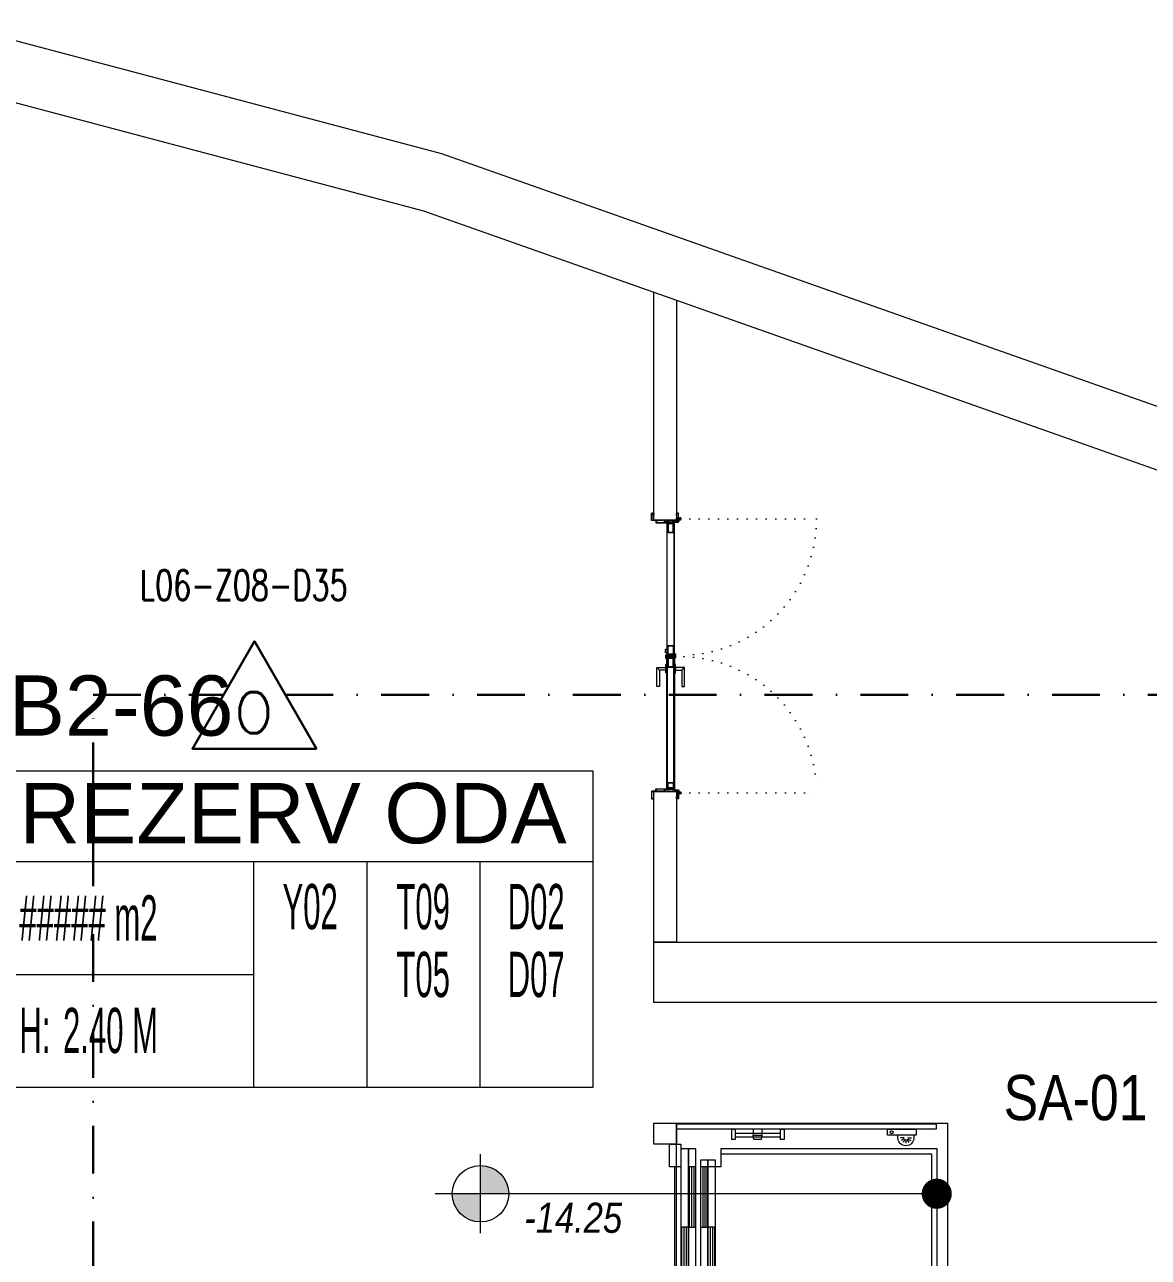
# Model space of a CAD drawing. Header units: metres. Extents: x -19121 to 152404, y -12107 to 29421.
# Drawn here: x 4488 to 5233, y 6461 to 7279 of the extents above; entities that cross this region are included whole.
import ezdxf
from ezdxf.enums import TextEntityAlignment as Align

# ---------------------------------------------------------------- set-up
doc = ezdxf.new("R2010")
doc.units = ezdxf.units.M
doc.header["$LTSCALE"] = 50
doc.header["$MEASUREMENT"] = 0
for name, pattern in [('DASHDOT', [25.4, 12.7, -6.35, 0, -6.35]), ('DOT2', [0.125, 0, -0.125]), ('HIDDEN', [0.375, 0.25, -0.125])]:
    doc.linetypes.add(name, pattern=pattern)
doc.layers.get('0').update_dxf_attribs({"color": 9, "lineweight": 9})
for name, color, linetype, lineweight in [('00', 9, 'Continuous', 9), ('01', 9, 'Continuous', 9), ('06B', 9, 'Continuous', 9), ('06C', 9, 'Continuous', 9), ('09', 9, 'Continuous', 9), ('10', 9, 'Continuous', 9), ('20', 9, 'DOT2', 9), ('21', 9, 'Continuous', 9), ('21_mahal200', 9, 'Continuous', 9), ('40', 9, 'Continuous', 9), ('E-DEDEKTÖR NUMARALARI', 20, 'Continuous', 30), ('E-KABLO', 7, 'Continuous', 30), ('E-OPTİK DUMAN DEDEKTÖRÜ', 7, 'Continuous', 30)]:
    doc.layers.add(name, color=color, linetype=linetype, lineweight=lineweight)
doc.styles.add('Arial', font='arial.ttf', dxfattribs={"height": 2.5})
doc.styles.add('E-YAZI', font='txttw.shx', dxfattribs={"height": 200})
doc.styles.add('MuuM_TEXT-ITALIC', font='ARIALNI.TTF')
doc.styles.add('MuuM_TEXT-STANDART', font='ARIALN.TTF')
doc.dimstyles.new('MuuM_DIM200', dxfattribs={"dimscale": 20, "dimtxt": 2, "dimasz": 1, "dimexe": 1, "dimexo": 1, "dimgap": 1, "dimtad": 1, "dimdec": 1, "dimrnd": 0.5, "dimdsep": 46, "dimtxsty": 'MuuM_TEXT-STANDART', "dimblk": 'ARCHTICK', "dimcen": 0, "dimdle": 0.15, "dimclrd": 256, "dimclre": 256, "dimclrt": 256, "dimadec": 0, "dimazin": 0, "dimtfac": 5, "dimtdec": 1, "dimtix": 1, "dimtmove": 2, "dimatfit": 3, "dimldrblk": 'DOT', "dimfxl": 3, "dimfxlon": 1, "dimtolj": 1, "dimlwd": -1, "dimlwe": -1, "dimarcsym": 0})

# ---------------------------------------------------------------- blocks, each defined once
blk = doc.blocks.new('100_OPTİK DUMAN DEDEKTÖRÜ 085')
at = {"layer": 'E-OPTİK DUMAN DEDEKTÖRÜ', "color": 4}
blk.add_lwpolyline([(2.059, 0), (0, 3.566), (-2.059, 0)], close=True, dxfattribs=at)
at = {"layer": 'E-OPTİK DUMAN DEDEKTÖRÜ', "color": 3, "style": 'E-YAZI'}
blk.add_text('O', height=1.36, dxfattribs=at).set_placement((-0.022, 1.201), align=Align.MIDDLE)
blk = doc.blocks.new('2.bod.sitatik')
at = {"layer": '01'}
for points in [[(6612.68, -2131.83), (4752.35, -1474.85), (3694.58, -1194.24), (2863.59, 154.38)], [(2885.92, 194.38), (3720.27, -1159.67), (4764.16, -1436.6), (6627.56, -2094.66)]]:
    blk.add_lwpolyline(points, dxfattribs=at)
blk.add_lwpolyline([(4905, -1960), (5355, -1960), (5355, -2240), (5355, -2240), (5355, -2590), (4905, -2590), (4905, -2550), (5315, -2550), (5315, -2280), (4905, -2280), (4905, -2240), (5315, -2240), (5315, -2000), (4905, -2000), (4905, -1960)], close=True, dxfattribs=at)
blk = doc.blocks.new('Elevator_1')
for p, q in [((-730, 1740), (-730, 305)), ((500, 1740), (-730, 1740)), ((500, 305), (500, 1740)), ((-695, 1705), (-695, 305)), ((465, 1705), (-695, 1705)), ((465, 305), (465, 1705)), ((-730, 305), (-610, 305)), ((-610, 305), (-610, 170)), ((500, 305), (300, 305)), ((300, 305), (300, 270)), ((300, 0), (-610, 0))]:
    blk.add_line(p, q)
for points in [[(700, 220), (700, 270), (-655, 270), (-655, 220)], [(300, 220), (300, 265), (-210, 265), (-210, 220)], [(700, 170), (700, 220), (-655, 220), (-655, 170)], [(-210, 170), (-210, 215), (-610, 215), (-610, 170)], [(700, 90), (700, 140), (-730, 140), (-730, 90)], [(700, 40), (700, 90), (-730, 90), (-730, 40)], [(-210, 95), (-210, 140), (-610, 140), (-610, 95)], [(300, 45), (300, 90), (-210, 90), (-210, 45)], [(-610, 40), (-610, -35), (-760, -35), (-760, 40)], [(300, 40), (300, -35), (450, -35), (450, 40)]]:
    blk.add_lwpolyline(points, close=True)
for points in [[(-210, 250), (300, 250)], [(-610, 200), (-210, 200)], [(-610, 185), (-210, 185)], [(-210, 235), (300, 235)], [(-610, 125), (-210, 125)], [(-610, 110), (-210, 110)], [(-210, 75), (300, 75)], [(-210, 60), (300, 60)]]:
    blk.add_lwpolyline(points)
blk = doc.blocks.new('p-asansör_kone')
for p, q in [((190, 143.68), (190, 144.77)), ((190, 143.68), (190, 133.68)), ((190.15, 143.68), (190.15, 144.77)), ((190.15, 143.68), (190.15, 133.68)), ((190.23, 145), (198.87, 145)), ((190.23, 144.85), (198.87, 144.85)), ((190.45, 144.45), (190.65, 144.65)), ((190.45, 144.45), (190.45, 130.55)), ((198.55, 144.65), (190.65, 144.65)), ((198.55, 144.65), (198.85, 144.35)), ((198.85, 144.35), (198.85, 142.8)), ((198.85, 142.8), (199.3, 142.8)), ((198.95, 144.77), (198.95, 143.04)), ((198.95, 143.04), (199.1, 143.04)), ((198.95, 143.04), (198.95, 142.93)), ((198.95, 142.93), (199.1, 142.93)), ((199.1, 144.77), (199.1, 143.04)), ((199.1, 144.62), (199.1, 143.1)), ((199.2, 143.1), (199.1, 143.1)), ((199.1, 142.93), (199.1, 143.06)), ((199.1, 143.04), (199.1, 142.93)), ((199.18, 142.85), (199.3, 142.85)), ((199.2, 144.62), (199.2, 143.1)), ((200.82, 144.8), (199.28, 144.8)), ((200.82, 144.7), (199.28, 144.7)), ((199.31, 144.7), (199.28, 144.7)), ((199.29, 143.8), (199.29, 144.62)), ((199.29, 144.1), (199.29, 144.3)), ((199.29, 144.1), (199.29, 144.3)), ((199.3, 143.8), (199.29, 143.8)), ((199.3, 144.25), (199.5, 144.45)), ((199.3, 142.8), (199.3, 144.25)), ((199.33, 144.7), (199.33, 144.69)), ((199.33, 144.69), (199.33, 144.58)), ((199.33, 144.69), (200.77, 144.69)), ((199.33, 144.58), (200.77, 144.58)), ((199.39, 144.58), (199.39, 144.34)), ((200.45, 144.45), (199.5, 144.45)), ((199.5, 143.9), (200.82, 143.9)), ((199.5, 131.58), (199.5, 143.9)), ((200.45, 144.45), (200.65, 144.25)), ((200.54, 144.36), (200.54, 144.39)), ((200.78, 144.4), (200.62, 144.4)), ((200.65, 143.9), (200.65, 144.25)), ((200.77, 144.69), (200.77, 144.7)), ((200.79, 144.7), (200.77, 144.7)), ((200.77, 144.58), (200.77, 144.69)), ((200.89, 144.57), (200.78, 144.57)), ((200.78, 144.57), (200.78, 143.9)), ((200.82, 143.9), (201, 143.9)), ((200.82, 130.26), (200.82, 143.9)), ((200.89, 144.57), (200.89, 144.62)), ((200.89, 144.62), (200.9, 144.62)), ((200.9, 144.57), (200.89, 144.57)), ((200.89, 144.57), (200.89, 143.9)), ((200.9, 143.9), (200.9, 144.62)), ((200.9, 143.9), (201, 143.9)), ((200.9, 143.9), (200.9, 143.9)), ((201, 143.9), (201, 144.62)), ((201, 143.9), (201, 130.18)), ((201, 143.9), (201, 143.9)), ((201.49, 143.3), (201.49, 144.15)), ((201.49, 142.45), (201.49, 143.3)), ((190, 132.38), (190, 133.68)), ((190, 132.23), (190, 132.38)), ((190.06, 132.23), (190, 132.23)), ((190.04, 131.71), (190.04, 131.59)), ((190.15, 132), (190.05, 132)), ((190.05, 132), (190.05, 130.18)), ((190.18, 132.11), (190.07, 132.22)), ((190.15, 133.9), (190.3, 133.9)), ((190.15, 132.38), (190.15, 133.68)), ((190.15, 132), (190.15, 130.18)), ((190.15, 131.92), (190.17, 131.94)), ((190.17, 131.36), (190.15, 131.38)), ((190.28, 132.22), (190.17, 132.33)), ((190.17, 131.94), (190.17, 131.36)), ((190.19, 132), (190.2, 132)), ((190.19, 132), (190.19, 130.18)), ((190.2, 130.4), (190.2, 132.05)), ((190.3, 133.9), (190.3, 132.58)), ((190.35, 132.05), (190.35, 130.4)), ((190.35, 132.05), (190.45, 132.05)), ((190.38, 132.5), (190.45, 132.5)), ((190.38, 132.35), (190.45, 132.35)), ((190.55, 131.5), (199.42, 131.5)), ((190.55, 130.18), (190.55, 131.5)), ((199.42, 131.5), (200.74, 130.18)), ((200.82, 130.26), (199.5, 131.58)), ((190.2, 130.4), (190.35, 130.4)), ((190.23, 130.1), (190.54, 130.1)), ((190.23, 130), (190.54, 130)), ((190.29, 130.4), (190.29, 130.18)), ((190.55, 130.45), (190.45, 130.55)), ((190.54, 130.1), (190.54, 130)), ((190.55, 130.1), (190.54, 130.1)), ((190.54, 130), (190.55, 130)), ((190.55, 130), (190.55, 130.18)), ((190.55, 130.1), (190.55, 130.18)), ((200.74, 130.18), (190.55, 130.18)), ((200.82, 130), (190.55, 130)), ((200.89, 130.18), (200.89, 130.21)), ((200.9, 130.18), (200.89, 130.18)), ((31.92, 19.69), (29.47, 19.69)), ((32.09, 20.3), (29.96, 21.53)), ((32.54, 20.75), (31.31, 22.87)), ((33.15, 20.91), (33.15, 23.37)), ((33.76, 20.75), (34.99, 22.87)), ((34.21, 20.3), (36.34, 21.53)), ((34.38, 19.69), (36.83, 19.69)), ((114, 14), (114, 20.8)), ((114, 20.8), (116.5, 20.8)), ((116.5, 14), (116.5, 20.8)), ((116.5, 19.3), (146.5, 19.3)), ((116.5, 16.8), (146.5, 16.8)), ((129, 20.8), (128.5, 18)), ((129, 20.8), (134, 20.8)), ((134, 20.8), (134.5, 18)), ((146.5, 14), (146.5, 20.8)), ((146.5, 20.8), (149, 20.8)), ((149, 14), (149, 20.8)), ((13, 14), (185.5, 14)), ((13, 10), (13, 14)), ((185.5, 10.5), (13, 10.5)), ((185.5, 10), (13, 10)), ((116.5, 14), (114, 14)), ((149, 14), (146.5, 14)), ((185.5, 10), (185.5, 14))]:
    blk.add_line(p, q)
at = {"flags": 128}
for points in [[(190.04, 131.71), (190.05, 131.74), (190.05, 131.75)], [(190.05, 131.55), (190.05, 131.56), (190.04, 131.59)]]:
    blk.add_lwpolyline(points, dxfattribs=at)
blk.add_lwpolyline([(27.84, 18), (27.84, 19.69, -1), (38.46, 19.69), (38.46, 18)], format="xyb")
blk.add_lwpolyline([(45.4, 14), (26.4, 14), (26.4, 18), (45.4, 18)], close=True)
blk.add_lwpolyline([(134.5, 18), (128.5, 18), (128.5, 14), (134.5, 14), (134.5, 18)])
for centre, radius in [((199.85, 143.1), 0.289), ((199.85, 143.1), 0.287), ((199.85, 143.1), 0.06), ((191.75, 131.15), 0.289), ((191.75, 131.15), 0.287), ((191.75, 131.15), 0.06), ((191.75, 131.15), 0.06), ((196.8, 131.15), 0.289), ((196.8, 131.15), 0.287), ((196.8, 131.15), 0.06), ((196.8, 131.15), 0.06), ((199.85, 134.2), 0.289), ((199.85, 134.2), 0.287), ((199.85, 134.2), 0.06), ((199.85, 134.2), 0.06), ((42.65, 16), 1)]:
    blk.add_circle(centre, radius)
for centre, radius, start, end in [((190.23, 144.77), 0.23, 90, 180), ((190.23, 144.77), 0.08, 90, 180), ((198.87, 144.77), 0.23, 0, 90), ((198.87, 144.77), 0.08, 0, 90), ((199.28, 144.62), 0.18, 90, 180), ((199.18, 142.93), 0.08, 180, 269.99999), ((199.28, 144.62), 0.08, 90, 179.99999), ((199.47, 144.62), 0.18, 153.61219, 180), ((200.81, 144.62), 0.08, 360, 90), ((200.82, 144.62), 0.18, 360, 90), ((200.82, 144.62), 0.08, 360, 89.99999), ((190.23, 132.38), 0.23, 180, 225), ((190.38, 132.58), 0.23, 180, 270), ((190.23, 132.38), 0.08, 180, 225), ((190.18, 131.93), 0.01, 0, 130.07843), ((190.18, 131.37), 0.01, 229.92157, 0), ((190.12, 132.05), 0.08, 0, 45), ((190.12, 132.05), 0.23, 0, 45), ((190.38, 132.58), 0.08, 180, 270), ((190.23, 130.18), 0.18, 180, 270), ((190.23, 130.18), 0.08, 180.00001, 270), ((190.37, 130.18), 0.18, 180, 204.8792), ((190.37, 130.18), 0.08, 180, 270), ((190.75, 130.71), 0.445, 205.97436, 243.2887), ((190.75, 130.71), 0.45, 207.26602, 243.61218), ((190.75, 130.71), 0.463, 210.1327, 244.37796), ((200.82, 130.18), 0.08, 270, 0), ((200.82, 130.18), 0.18, 270, 360)]:
    blk.add_arc(centre, radius, start, end)
for points in [[(200.54, 144.39), (200.55, 144.4)], [(200.62, 144.4), (200.6, 144.3)], [(201, 144.39), (201.49, 144.15)], [(201.49, 142.45), (201, 142.21)], [(200.82, 130.1), (200.82, 130)], [(200.9, 130.18), (201, 130.18)]]:
    blk.add_open_spline(points, degree=1)
for points, knots in [([(200.55, 144.4), (200.55, 144.4), (200.55, 144.4), (200.6, 144.4), (200.62, 144.4)], [0, 0, 0, 0, 0.4615595, 1, 1, 1, 1]), ([(200.74, 130.18), (200.75, 130.16), (200.76, 130.12), (200.78, 130.06), (200.79, 130.02), (200.81, 130), (200.82, 130), (200.82, 130)], [0, 0, 0, 0, 0.223157, 0.446333, 0.669499, 0.892686, 1, 1, 1, 1]), ([(200.74, 130.18), (200.75, 130.17), (200.76, 130.15), (200.78, 130.12), (200.8, 130.1), (200.81, 130.1), (200.82, 130.1)], [0, 0, 0, 0, 0.274296, 0.529262, 0.784168, 1, 1, 1, 1]), ([(201, 130.18), (201, 130.19), (200.99, 130.2), (200.96, 130.22), (200.91, 130.23), (200.86, 130.25), (200.83, 130.26), (200.82, 130.26)], [0, 0, 0, 0, 0.223155, 0.446328, 0.669505, 0.892689, 1, 1, 1, 1]), ([(200.9, 130.18), (200.9, 130.19), (200.9, 130.2), (200.88, 130.22), (200.85, 130.24), (200.83, 130.25), (200.82, 130.26)], [0, 0, 0, 0, 0.274288, 0.529249, 0.784172, 1, 1, 1, 1]), ([(200.89, 130.21), (200.88, 130.21), (200.87, 130.22), (200.85, 130.24), (200.83, 130.25), (200.82, 130.26)], [0, 0, 0, 0, 0.281851, 0.670746, 1, 1, 1, 1])]:
    blk.add_open_spline(points, degree=3, knots=knots)
at = {"xscale": 0.1, "yscale": 0.1, "zscale": 0.1, "rotation": 90}
blk.add_blockref('Elevator_1', (186.5, 100), dxfattribs=at)
blk = doc.blocks.new('p-asansöryük')
at = {"layer": '00'}
for points in [[(-326, -220), (-340, -220), (-340, -205), (-326, -205)], [(-180, -220), (-205, -220), (-205, -205), (-180, -205)]]:
    blk.add_lwpolyline(points, close=True, dxfattribs=at)
at = {"layer": '40'}
blk.add_lwpolyline([(-180, -25), (-180, -205), (-340, -205), (-340, -25)], close=True, dxfattribs=at)
at = {"layer": '21', "rotation": 270}
blk.add_blockref('p-asansör_kone', (-350, -19.5), dxfattribs=at)
blk = doc.blocks.new('0_elevationtarget-p-bk')
h = blk.add_hatch(color=250)
h.paths.add_polyline_path([(1.875, 0, 0.414214), (0, 1.875), (0, 0)])
h.paths.add_polyline_path([(0, 0), (-1.875, 0, 0.414214), (0, -1.875)])
blk.add_line((0, -2.625), (0, 2.625))
blk.add_lwpolyline([(12.453, 0), (-3, 0)])
blk.add_circle((0, 0), 1.875)
at = {"style": 'Arial'}
blk.add_attdef('BITMISKOT', text='', height=2, dxfattribs=at).set_placement((4.5, 0), align=Align.BOTTOM_LEFT)
at = {"style": 'MuuM_TEXT-ITALIC'}
blk.add_attdef('FINISHINGFLOORLEVEL', text='', height=2, dxfattribs=at).set_placement((4.5, -0.592), align=Align.TOP_LEFT)
blk = doc.blocks.new('_ArchTick')
at = {"color": 0, "linetype": 'ByBlock', "const_width": 0.15}
blk.add_lwpolyline([(-0.5, -0.5), (0.5, 0.5)], dxfattribs=at)
blk = doc.blocks.new('_Dot')
at = {"color": 0, "linetype": 'ByBlock', "lineweight": -2}
blk.add_line((-0.5, 0), (-1, 0), dxfattribs=at)
at = {"color": 0, "linetype": 'ByBlock', "const_width": 0.5}
blk.add_lwpolyline([(-0.25, 0, 1), (0.25, 0, 1)], format="xyb", close=True, dxfattribs=at)
blk = doc.blocks.new('prf-scr2')
at = {"linetype": 'DOT2', "ltscale": 10}
blk.add_line((0, 0.19), (0, -1.06), dxfattribs=at)
for p, q in [((0.09, -0.24), (-0.09, -0.2)), ((-0.09, -0.24), (0.09, -0.28)), ((0.09, -0.32), (-0.09, -0.28)), ((-0.09, -0.32), (0.09, -0.36)), ((0.09, -0.4), (-0.09, -0.36)), ((-0.09, -0.4), (0.09, -0.44)), ((0.09, -0.48), (-0.09, -0.44)), ((-0.09, -0.48), (0.09, -0.52)), ((0.09, -0.56), (-0.09, -0.52)), ((-0.09, -0.56), (0.09, -0.6)), ((0.09, -0.64), (-0.09, -0.6)), ((-0.09, -0.64), (0.09, -0.68)), ((0.09, -0.72), (-0.09, -0.68)), ((-0.09, -0.72), (0.09, -0.76)), ((0.06, -0.84), (-0.08, -0.76)), ((-0.07, -0.8), (0.06, -0.84)), ((0.09, -0.17), (0, -0.15)), ((0, -0.18), (0.09, -0.2))]:
    blk.add_line(p, q)
blk.add_lwpolyline([(0.23, 0), (-0.23, 0), (-0.23, -0.01), (-0.12, -0.14), (0.12, -0.14), (0.23, -0.01), (0.23, 0)], close=True)
for points in [[(0.23, -0.01), (-0.23, -0.01)], [(-0.09, -0.14), (-0.09, -0.2), (-0.12, -0.22), (-0.12, -0.23), (-0.09, -0.24), (-0.09, -0.28), (-0.12, -0.3), (-0.12, -0.31), (-0.09, -0.32), (-0.09, -0.36), (-0.12, -0.38), (-0.12, -0.39), (-0.09, -0.4), (-0.09, -0.44), (-0.12, -0.46), (-0.12, -0.46), (-0.09, -0.48), (-0.09, -0.52), (-0.12, -0.54), (-0.12, -0.54), (-0.09, -0.56), (-0.09, -0.6), (-0.12, -0.62), (-0.12, -0.62), (-0.09, -0.64), (-0.09, -0.68), (-0.12, -0.69), (-0.12, -0.7), (-0.09, -0.72), (-0.09, -0.73), (-0.08, -0.76), (-0.1, -0.77), (-0.1, -0.78), (-0.07, -0.8), (-0.01, -0.94), (0, -0.95), (0.01, -0.94), (0.08, -0.76), (0.09, -0.76), (0.12, -0.74), (0.12, -0.73), (0.09, -0.72), (0.09, -0.68), (0.12, -0.66), (0.12, -0.66), (0.09, -0.64), (0.09, -0.6), (0.12, -0.58), (0.12, -0.58), (0.09, -0.56), (0.09, -0.52), (0.12, -0.5), (0.12, -0.5), (0.09, -0.48), (0.09, -0.44), (0.12, -0.43), (0.12, -0.42), (0.09, -0.4), (0.09, -0.36), (0.12, -0.35), (0.12, -0.34), (0.09, -0.32), (0.09, -0.28), (0.12, -0.27), (0.12, -0.26), (0.09, -0.24), (0.09, -0.2), (0.12, -0.19), (0.12, -0.18), (0.09, -0.17), (0.09, -0.14)]]:
    blk.add_lwpolyline(points)
blk = doc.blocks.new('gr-p-barel kilitli kapı kolu')
at = {"flags": 128}
for points in [[(-0.9, 0.8), (-0.9, 4.9), (-11.7, 4.9), (-11.7, 6.7), (0.9, 6.7), (0.9, 0.8)], [(-0.8, 5), (0.8, 6.6)]]:
    blk.add_lwpolyline(points, dxfattribs=at)
blk.add_lwpolyline([(-2.75, 0), (-2.75, 0.7), (2.75, 0.7), (2.75, 0)])
blk.add_lwpolyline([(-1.3, 0.7), (1.3, 0.7), (1.3, 0.8), (-1.3, 0.8)], close=True)
blk = doc.blocks.new('p-de-02')
at = {"layer": '06C'}
blk.add_lwpolyline([(106.3, -16.61, 1), (106.3, -15.81), (104.3, -15.81), (104.3, -16.61), (106.41, -16.61)], format="xyb", dxfattribs=at)
blk.add_arc((106.3, -16.21), 0.5, 233.1301, 126.8699, dxfattribs=at)
at = {"layer": '09'}
for p, q in [((108.1, -16.71), (108.1, -16.55)), ((108.2, -16.71), (108.2, -16.55)), ((108.3, -16.55), (108.3, -16.71)), ((108.4, -16.71), (108.4, -16.55)), ((108.5, -16.55), (108.5, -16.71)), ((108.6, -16.71), (108.6, -16.55)), ((108.7, -16.55), (108.7, -16.71)), ((108.8, -16.55), (108.8, -16.71)), ((109.3, -21.85), (109.3, -21.7)), ((109.4, -21.7), (109.4, -21.85)), ((109.5, -21.85), (109.5, -21.7)), ((109.6, -21.7), (109.6, -21.85)), ((109.7, -21.85), (109.7, -21.7)), ((109.8, -21.7), (109.8, -21.85)), ((109.9, -21.85), (109.9, -21.7)), ((110, -21.85), (110, -21.7))]:
    blk.add_line(p, q, dxfattribs=at)
at = {"layer": '10'}
for points in [[(14.2, -6.8, -0.414214), (14.3, -6.7), (18.7, -6.7, -0.414214), (18.8, -6.8), (18.8, -14.1), (19, -14.1), (19, -6.8, 0.414214), (18.7, -6.5), (14.3, -6.5, 0.414214), (14, -6.8), (14, -7.7, 0.414214), (14.3, -8), (15.4, -8), (15.4, -7.8), (14.3, -7.8, -0.414214), (14.2, -7.7)], [(203.4, -6.8, 0.414214), (203.3, -6.7), (198.9, -6.7, 0.414214), (198.8, -6.8), (198.8, -14.1), (198.6, -14.1), (198.6, -6.8, -0.414214), (198.9, -6.5), (203.3, -6.5, -0.414214), (203.6, -6.8), (203.6, -7.7, -0.414214), (203.3, -8), (202.2, -8), (202.2, -7.8), (203.3, -7.8, 0.414214), (203.4, -7.7)], [(19, -9.7, -0.414214), (19.3, -9.4), (20.3, -9.4, -0.414214), (20.6, -9.7), (20.6, -16.1, -0.414214), (20.3, -16.4, -0.414214), (20, -16.1), (20, -15.2), (19, -15.2), (19, -24.2, -0.414214), (18.7, -24.5), (14.3, -24.5, -0.414214), (14, -24.2), (14, -23.3, -0.414214), (14.3, -23), (15.4, -23), (15.4, -23.2), (14.3, -23.2, 0.414214), (14.2, -23.3), (14.2, -24.2, 0.414214), (14.3, -24.3), (18.7, -24.3, 0.414214), (18.8, -24.2), (18.8, -15), (20.2, -15), (20.2, -16.1, 0.414214), (20.3, -16.2, 0.414214), (20.4, -16.1), (20.4, -9.7, 0.414214), (20.3, -9.6), (19.3, -9.6, 0.414214), (19.2, -9.7), (19.2, -10.6), (19, -10.6)], [(198.6, -9.7, 0.414214), (198.3, -9.4), (197.3, -9.4, 0.414214), (197, -9.7), (197, -16.1, 0.414214), (197.3, -16.4, 0.414214), (197.6, -16.1), (197.6, -15.2), (198.6, -15.2), (198.6, -24.2, 0.414214), (198.9, -24.5), (203.3, -24.5, 0.414214), (203.6, -24.2), (203.6, -23.3, 0.414214), (203.3, -23), (202.2, -23), (202.2, -23.2), (203.3, -23.2, -0.414214), (203.4, -23.3), (203.4, -24.2, -0.414214), (203.3, -24.3), (198.9, -24.3, -0.414214), (198.8, -24.2), (198.8, -15), (197.4, -15), (197.4, -16.1, -0.414214), (197.3, -16.2, -0.414214), (197.2, -16.1), (197.2, -9.7, -0.414214), (197.3, -9.6), (198.3, -9.6, -0.414214), (198.4, -9.7), (198.4, -10.6), (198.6, -10.6)], [(18.42, -25.01), (19.8, -24.37), (19.8, -21.5), (20, -21.5), (20, -24.5), (18.53, -25.18, -14.796002)], [(199.18, -25.01), (197.8, -24.37), (197.8, -21.5), (197.6, -21.5), (197.6, -24.5), (199.07, -25.18, 14.796002)]]:
    blk.add_lwpolyline(points, format="xyb", close=True, dxfattribs=at)
for points in [[(110, -16.05), (108.1, -16.05), (108.1, -16.55), (110.6, -16.55), (110.6, -16.55), (110.6, -16.05)], [(20.9, -17.2), (26.9, -17.2), (26.9, -21.2), (20.9, -21.2)], [(21.2, -17.5), (26.6, -17.5), (26.6, -20.9), (21.2, -20.9)], [(107.9, -17.2), (101.9, -17.2), (101.9, -21.2), (107.9, -21.2)], [(107.6, -17.5), (102.2, -17.5), (102.2, -20.9), (107.6, -20.9)], [(108.1, -22.35), (110, -22.35), (110, -21.85), (108.1, -21.85), (107.5, -21.85), (107.5, -22.35)], [(110.2, -17.2), (116.2, -17.2), (116.2, -21.2), (110.2, -21.2)], [(110.5, -17.5), (115.9, -17.5), (115.9, -20.9), (110.5, -20.9)], [(196.7, -17.2), (192.7, -17.2), (192.7, -21.2), (196.7, -21.2)], [(196.4, -17.5), (193, -17.5), (193, -20.9), (196.4, -20.9)]]:
    blk.add_lwpolyline(points, close=True, dxfattribs=at)
for points in [[(108.2, -20.05), (108.2, -18.05), (108.5, -18.05), (108.5, -17.01), (20.3, -17.01), (20.3, -18.05), (20.6, -18.05), (20.6, -20.05), (20.3, -20.05), (20.3, -18.35), (20, -18.35), (20, -16.71), (108.8, -16.71), (108.8, -18.35), (108.5, -18.35), (108.5, -20.05)], [(108.2, -18.05), (108.2, -20.05), (108.8, -20.05), (108.8, -21.7), (20, -21.7), (20, -20.05), (20.6, -20.05), (20.6, -18.05), (20.9, -18.05), (20.9, -20.35), (20.3, -20.35), (20.3, -21.4), (108.5, -21.4), (108.5, -20.35), (107.9, -20.35), (107.9, -18.05), (108.2, -18.05)], [(109.9, -20.05), (109.9, -18.05), (109.6, -18.05), (109.6, -17.01), (197.3, -17.01), (197.3, -18.05), (197, -18.05), (197, -20.05), (197.3, -20.05), (197.3, -18.35), (197.6, -18.35), (197.6, -16.71), (109.3, -16.71), (109.3, -18.35), (109.6, -18.35), (109.6, -20.05)], [(109.9, -18.05), (109.9, -20.05), (109.3, -20.05), (109.3, -21.7), (197.6, -21.7), (197.6, -20.05), (197, -20.05), (197, -18.05), (196.7, -18.05), (196.7, -20.35), (197.3, -20.35), (197.3, -21.4), (109.6, -21.4), (109.6, -20.35), (110.2, -20.35), (110.2, -18.05), (109.9, -18.05)]]:
    blk.add_lwpolyline(points, dxfattribs=at)
for centre in [(17.85, -25.5), (199.75, -25.5)]:
    blk.add_circle(centre, 0.55, dxfattribs=at)
at = {"layer": '20'}
for p, q in [((17.85, -25.5), (17.85, -116.03)), ((199.75, -25.5), (199.75, -116.03))]:
    blk.add_line(p, q, dxfattribs=at)
at = {"layer": '20', "linetype": 'HIDDEN'}
for points in [[(18.6, -24.3), (18.6, -23), (17.1, -23), (17.1, -24.3)], [(18.4, -24.99), (18.4, -23.2), (17.3, -23.2), (17.3, -24.99)], [(199, -24.3), (199, -23), (200.5, -23), (200.5, -24.3)], [(199.2, -24.99), (199.2, -23.2), (200.3, -23.2), (200.3, -24.99)]]:
    blk.add_lwpolyline(points, dxfattribs=at)
at = {"layer": '20'}
for centre, start, end in [((17.85, -25.5), 270, 2.4057), ((199.75, -25.5), 177.5943, 270)]:
    blk.add_arc(centre, 90.53, start, end, dxfattribs=at)
at = {"layer": '06B', "xscale": -1}
blk.add_blockref('gr-p-barel kilitli kapı kolu', (117.3, -16.69), dxfattribs=at)
at = {"layer": '06B', "rotation": 180}
blk.add_blockref('gr-p-barel kilitli kapı kolu', (117.3, -21.71), dxfattribs=at)
at = {"layer": '10', "xscale": -1, "rotation": 90}
for p in [(20.3, -19.2), (109.6, -19.2)]:
    blk.add_blockref('prf-scr2', p, dxfattribs=at)
at = {"layer": '10', "rotation": 270}
for p in [(108.5, -19.2), (197.3, -19.2)]:
    blk.add_blockref('prf-scr2', p, dxfattribs=at)
blk = doc.blocks.new('0_roomno2')
blk.add_lwpolyline([(19.375, -10.5), (0, -10.5), (0, 0), (19.375, 0)], close=True)
for points in [[(0, -3), (19.375, -3)], [(8.125, -3), (8.125, -10.5)], [(11.875, -3), (11.875, -10.5)], [(15.625, -3), (15.625, -10.5)], [(0, -6.75), (8.125, -6.75)]]:
    blk.add_lwpolyline(points)
at = {"style": 'MuuM_TEXT-STANDART', "width": 0.6}
blk.add_text('H:', height=1.5, dxfattribs=at).set_placement((0.35, -8.608), align=Align.MIDDLE_LEFT)
at = {"style": 'Arial'}
blk.add_attdef('ODANO', (0, 1.17), '', height=2, dxfattribs=at)
blk.add_attdef('MEKANADI', text='', height=2, dxfattribs=at).set_placement((0.35, -3), align=Align.BOTTOM_LEFT)
at = {"style": 'MuuM_TEXT-STANDART', "width": 0.6}
for tag, p in [('YER01', (10, -4.5)), ('TAVAN01', (13.75, -4.5)), ('DUVAR01', (17.5, -4.5)), ('YER02', (10, -6.75)), ('TAVAN02', (13.75, -6.75)), ('DUVAR02', (17.5, -6.75)), ('YER03', (10, -9)), ('TAVAN03', (13.75, -9)), ('DUVAR03', (17.5, -9))]:
    blk.add_attdef(tag, text='', height=1.5, dxfattribs=at).set_placement(p, align=Align.MIDDLE_CENTER)
for tag, p in [('M2', (0.35, -4.875)), ('TEMIZTAVANYUKSEKLIGI', (1.8, -8.608))]:
    blk.add_attdef(tag, text='', height=1.5, dxfattribs=at).set_placement(p, align=Align.MIDDLE_LEFT)
blk = doc.blocks.new('2.bod.Mimari')
at = {"layer": '00'}
blk.add_lwpolyline([(4905, -1680), (4905, -1528.76), (4920, -1534.06), (4920, -1680), (4905, -1680)], dxfattribs=at)
blk.add_lwpolyline([(4920, -1860), (4920, -1960), (4905, -1960), (4905, -1860)], close=True, dxfattribs=at)
at = {"rotation": 270}
blk.add_blockref('p-asansöryük', (5125, -2420), dxfattribs=at)
at = {"layer": '10', "xscale": -1, "rotation": 90}
blk.add_blockref('p-de-02', (4897, -1661.2), dxfattribs=at)
at = {"layer": '21'}
ref = blk.add_blockref('0_elevationtarget-p-bk', (4790.05, -2126.83), dxfattribs=dict(at, xscale=10, yscale=10, zscale=10))
ref.add_attrib('FINISHINGFLOORLEVEL', '-14.25', dxfattribs={"layer": '0', "height": 20, "style": 'MuuM_TEXT-ITALIC'}).set_placement((4819.06, -2132.75), align=Align.TOP_LEFT)
at = {"layer": '21_mahal200'}
ref = blk.add_blockref('0_roomno2', (4476.99, -1846.33), dxfattribs=dict(at, xscale=20, yscale=20, zscale=20))
ref.add_attrib('ODANO', 'B2-66', (4476.99, -1822.93), dxfattribs={"layer": '0', "height": 40, "style": 'Arial'})
ref.add_attrib('MEKANADI', 'REZERV ODA', dxfattribs={"layer": '0', "height": 40, "style": 'Arial'}).set_placement((4483.99, -1906.33), align=Align.BOTTOM_LEFT)
ref.add_attrib('M2', '##### m2', dxfattribs={"layer": '0', "height": 30, "style": 'MuuM_TEXT-STANDART', "width": 0.6}).set_placement((4483.99, -1943.83), align=Align.MIDDLE_LEFT)
ref.add_attrib('TEMIZTAVANYUKSEKLIGI', '2.40 M', dxfattribs={"layer": '0', "height": 30, "style": 'MuuM_TEXT-STANDART', "width": 0.6}).set_placement((4512.99, -2018.49), align=Align.MIDDLE_LEFT)
ref.add_attrib('YER01', 'Y02', dxfattribs={"layer": '0', "height": 30, "style": 'MuuM_TEXT-STANDART', "width": 0.6}).set_placement((4676.99, -1936.33), align=Align.MIDDLE_CENTER)
ref.add_attrib('TAVAN01', 'T09', dxfattribs={"layer": '0', "height": 30, "style": 'MuuM_TEXT-STANDART', "width": 0.6}).set_placement((4751.99, -1936.33), align=Align.MIDDLE_CENTER)
ref.add_attrib('DUVAR01', 'D02', dxfattribs={"layer": '0', "height": 30, "style": 'MuuM_TEXT-STANDART', "width": 0.6}).set_placement((4826.99, -1936.33), align=Align.MIDDLE_CENTER)
ref.add_attrib('TAVAN02', 'T05', dxfattribs={"layer": '0', "height": 30, "style": 'MuuM_TEXT-STANDART', "width": 0.6}).set_placement((4751.99, -1981.33), align=Align.MIDDLE_CENTER)
ref.add_attrib('DUVAR02', 'D07', dxfattribs={"layer": '0', "height": 30, "style": 'MuuM_TEXT-STANDART', "width": 0.6}).set_placement((4826.99, -1981.33), align=Align.MIDDLE_CENTER)
at = {"layer": '21', "style": 'MuuM_TEXT-STANDART'}
blk.add_text('SA-01', height=30, dxfattribs=at).set_placement((5137.19, -2078.04))
at = {"layer": '21_mahal200'}
blk.add_leader([(5092.82, -2126.83), (4914.59, -2126.83)], dimstyle='MuuM_DIM200', override={"dimasz": 1, "dimfxl": 10}, dxfattribs=at)

msp = doc.modelspace()

# ---------------------------------------------------------------- linework, layer by layer
at = {"layer": 'E-KABLO', "color": 6, "linetype": 'DASHDOT', "ltscale": 0.05}
for p, q in [((4532.93, 6262.1), (4532.93, 6834.07)), ((4532.93, 6834.07), (4619.41, 6834.07)), ((4660.59, 6834.07), (5446.78, 6834.07))]:
    msp.add_line(p, q, dxfattribs=at)

# ---------------------------------------------------------------- block references
for name in ['2.bod.sitatik', '2.bod.Mimari']:
    msp.add_blockref(name, (0, 8630))
at = {"layer": 'E-OPTİK DUMAN DEDEKTÖRÜ', "xscale": 20, "yscale": 20, "zscale": 20}
msp.add_blockref('100_OPTİK DUMAN DEDEKTÖRÜ 085', (4640, 6798.42), dxfattribs=at)

# ---------------------------------------------------------------- texts
at = {"layer": 'E-DEDEKTÖR NUMARALARI', "style": 'E-YAZI', "width": 0.7}
msp.add_text('L06-Z08-D35', height=20, dxfattribs=at).set_placement((4563.9, 6896.93))

doc.saveas('drawing.dxf')
